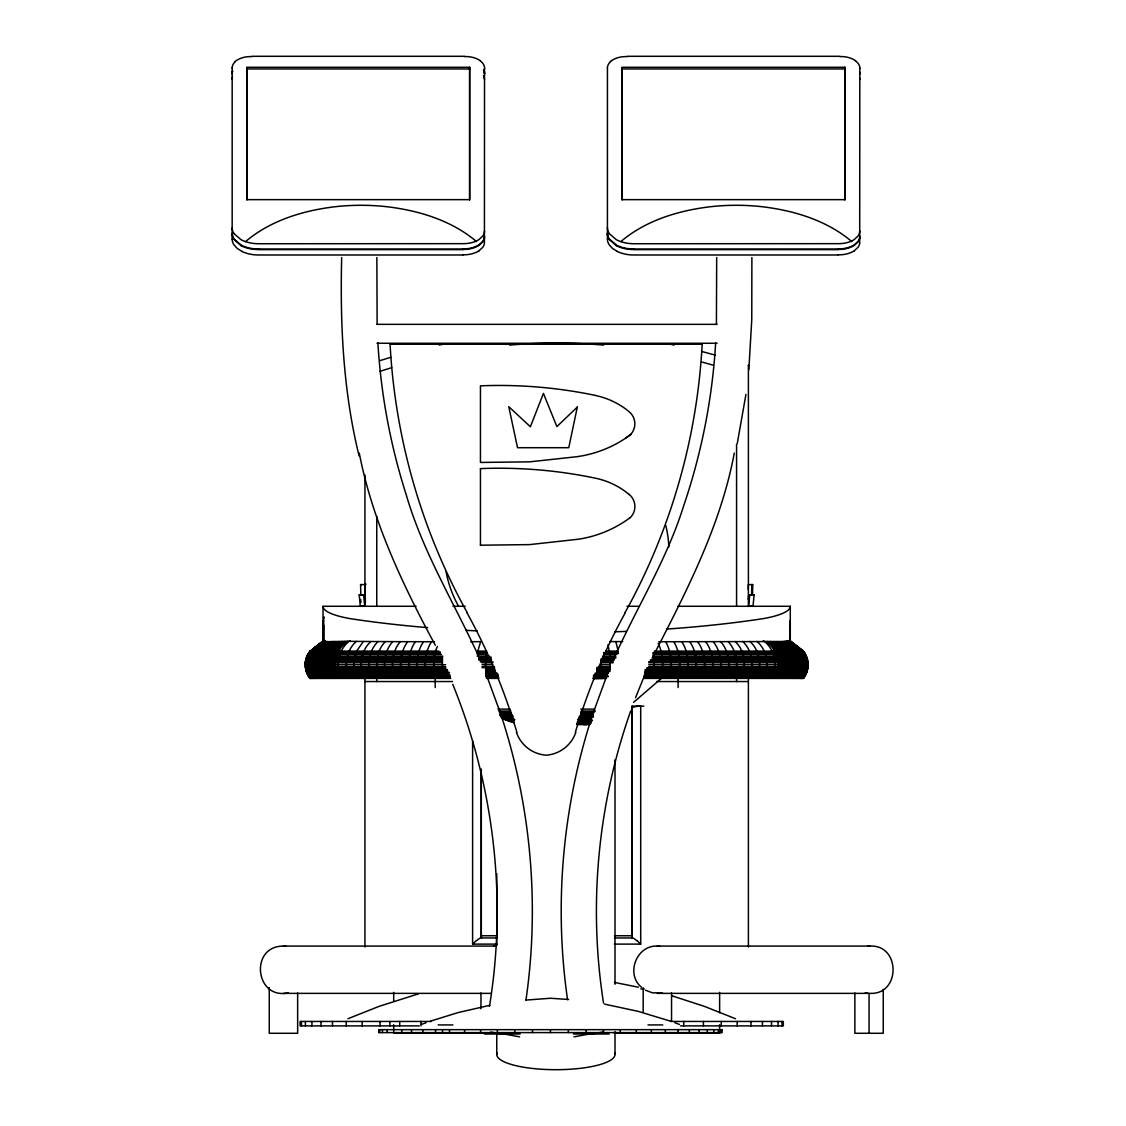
<?xml version="1.0" encoding="UTF-8"?>
<svg xmlns="http://www.w3.org/2000/svg" width="1126" height="1126" viewBox="0 0 1126 1126"><rect width="100%" height="100%" fill="white"/><g stroke="black" fill="none" stroke-linecap="round" stroke-linejoin="round"><path stroke-width="1.5" d="M246.847 199.949L246.847 67.574M469.641 199.949L469.641 67.574M480.45 545.463L480.45 468.599M622.129 199.949L622.129 67.574M614.514 937.958L632.052 937.958L632.038 706.129L643.861 706.129M844.908 199.949L844.908 67.574M497.059 937.958L481.281 937.958L481.281 769.044M481.281 937.958L481.281 769.551M614.416 658.921L601.129 658.921L600.608 678.387M596.71 669.604L610.039 669.604L609.715 654.375L608.068 644.719M308.904 652.686L323.514 640.595L323.725 625.254M790.156 620.722L789.903 641.595M658.766 641.736L782.19 641.553L790.283 640.75L803.387 651.095M305.512 661.807L305.99 658.921L442.462 658.921L442.391 669.604L443.728 678.387M748.241 589.447L748.354 584.577L752.745 584.619L752.52 594.359M751.605 594.781L751.83 584.619L752.745 584.619M716.418 324.274L716.685 257.544M323.795 617.893L323.753 616.766L323.641 640.595L310.41 651.095C304.133 658.766 304.147 670.716 310.41 678.387L309.537 677.613M807.455 666.705L807.722 662.792M807.722 666.705L807.455 662.792M715.643 342.937C712.392 398.477 701.498 453.553 683.538 506.221C666.733 560.044 636.457 607.913 613.614 659.09M748.297 599.412L748.691 594.781L749.733 594.781L748.649 605.971L753.041 606.013L754.11 594.838L748.691 594.781M484.532 230.943L484.405 232.28A12.147 10.106 0 0 1 482.66 236.136L479 239.5A20.282 16.862 0 0 1 476.551 240.88L475.651 241.288M484.532 236.291L484.405 238.177A12.147 10.106 0 0 1 482.66 242.048L479 245.412A25.616 21.31 0 0 1 463.011 249.423M803.415 678.387L644.1 678.387L645.015 671.504L807.089 671.504L807.567 669.604L645.142 669.604M748.846 369.581L751.76 319.77L751.887 257.544M859.814 230.943L859.687 232.28A12.147 10.106 0 0 1 857.942 236.136L854.282 239.5A20.282 16.862 0 0 1 851.833 240.88L850.932 241.288M859.814 236.291L859.687 238.177A12.147 10.106 0 0 1 857.942 242.048L854.282 245.412A25.616 21.31 0 0 1 838.293 249.423M486.066 654.375L477.354 654.375L477.832 651.095L486.502 651.095L485.531 664.748L486.376 677.613L498.593 677.613M305.413 662.792L305.723 659.878L442.391 659.878M305.709 661.807L305.498 666.705M305.864 662.792L306.188 658.921M803.091 677.613L802.5 678.387C808.735 670.702 808.721 658.809 802.514 651.095L789.03 640.595M807.609 667.676L807.272 659.878M526.011 999.677C539.551 905.853 531.233 809.017 502.28 718.782M745.947 394.381L737.248 443.602M324.288 640.595L310.804 651.095C304.583 658.809 304.597 670.688 310.804 678.387L308.679 675.107M806.863 668.647L807.004 667.676M802.838 678.387L807.131 670.561L807.539 666.705L805.808 673.348L802.908 678.387L805.048 675.107M489.486 1006.264C507.164 898.267 494.004 785.638 452.765 684.341M504.152 1033.992L519.607 1036.849M306.117 660.835L307.145 657.063M306.455 660.835L306.891 658.921M807.272 669.604L807.469 668.647M807.455 669.604L807.919 667.676L646.971 667.676M652.658 678.387L653.924 666.705L653.235 654.375L805.554 654.375L802.838 651.095L789.312 640.595L803.415 651.095L654.347 651.095M677.908 606.281L790.283 606.281L790.058 607.378A76.089 15.947 0 0 1 763.245 618.624A349.989 73.359 0 0 1 666.747 629.082M661.159 678.387C663.425 666.775 663.467 654.122 658.147 643.284M669.59 678.387C672.222 666.226 671.898 652.841 665.705 641.721M807.032 670.561L807.089 669.604L806.596 671.504M677.965 678.387C680.794 666.226 680.4 652.686 673.798 641.721M686.255 678.387C689.295 666.24 688.816 652.531 681.821 641.721M694.475 678.387C697.726 666.24 697.135 652.362 689.774 641.721M306.553 658.921L306.835 657.992M477.832 651.095L480.633 641.651L470.696 641.707M305.948 658.921L306.976 656.148L306.553 657.063L442.659 657.063M306.286 658.921L306.272 657.992L442.56 657.992M702.61 678.387C706.072 666.24 705.369 652.193 697.627 641.693M710.661 678.387C714.447 666.212 713.222 651.701 705.636 641.679M592.473 714.954L607.843 672.898M630.715 710.942C597.765 804.133 588.194 905.487 603.55 1003.167M718.627 678.387C722.54 666.226 721.456 651.715 713.166 641.651M806.16 671.504L805.484 673.348M306.568 657.992L307.82 654.375M806.568 671.504L805.667 674.235M806.863 671.504L805.85 674.235L806.174 673.348M807.06 671.504L806.399 673.348L644.846 673.348M726.481 678.387C730.577 666.212 729.479 651.616 720.682 641.623M734.251 678.387C738.557 666.212 737.305 651.405 728.156 641.581M741.907 678.387C746.454 666.156 745.046 650.758 735.222 641.553M635.599 697.585L646.296 671.209M307.482 657.063L310.227 651.095L323.795 640.595L313.535 648.323M307.074 657.063L307.44 656.148M806.244 672.433L803.683 677.613M749.466 678.387C754.209 666.17 752.604 650.969 742.808 641.496M756.897 678.387C761.866 666.156 760.064 650.744 749.958 641.454M764.216 678.387C769.41 666.128 767.411 650.504 756.982 641.398M437.437 646.408C432.595 656.233 433.031 667.915 435.368 678.387M434.355 641.736L431.497 641.721C424.516 652.531 424.023 666.24 427.064 678.387M652.109 658.189C685.818 592.755 720.668 526.039 734.279 453.088M439.844 653.516L308.243 653.516L306.919 656.148L442.771 656.148M772.084 678.387C778.249 665.776 775.04 649.139 763.329 640.595M776.898 677.613L776.391 678.387C783.372 666.17 779.642 649.026 767.313 641.384M431.497 641.721L423.545 641.721C416.184 652.362 415.607 666.24 418.844 678.387M804.64 675.107L805.076 674.235M644.748 674.235L806.005 674.235L803.387 678.387L804.851 675.966M806.005 674.235L805.554 675.107L644.635 675.107M774.575 678.387C781.247 666.099 777.813 649.195 765.652 641.341M308.679 654.375L309.157 653.516M308.088 654.375L308.763 652.686L440.013 652.686M308.285 654.375L308.468 653.516M778.235 678.387C785.329 666.128 781.486 648.886 768.917 641.426M754.209 678.387L754.659 677.613M779.994 678.387C787.285 666.142 783.232 648.745 770.48 641.454M757.263 678.387L757.714 677.613M423.545 641.721L400.223 641.651C391.778 651.813 390.821 666.226 394.691 678.387M781.697 678.387C789.185 666.156 784.921 648.59 772 641.482M760.261 678.387L760.726 677.613M791.184 677.613L790.663 678.387C799.263 665.916 793.774 648.083 779.924 641.567M783.33 678.387C791.015 666.156 786.539 648.449 773.449 641.51M763.189 678.387L763.653 677.613M784.921 678.387C792.788 666.17 788.116 648.294 774.857 641.524M766.018 678.387L766.496 677.613M400.223 641.651L392.707 641.623C383.811 651.574 382.741 666.212 386.837 678.387M803.64 676.796L804.161 675.966M308.763 653.516L308.791 652.686M768.748 678.387L769.241 677.613M786.455 678.387C794.492 666.17 789.622 648.154 776.208 641.538M771.394 678.387L771.887 677.613M787.918 678.387C796.138 666.17 791.057 648.013 777.503 641.553M773.942 678.387L774.449 677.613M789.326 678.387C797.743 666.043 792.437 648.055 778.742 641.553M778.742 678.387L779.262 677.613M800.347 677.613L799.77 678.387L802.711 673.348L804.203 667.676L803.049 657.063L799.826 651.095L787.721 641.398M791.944 678.387C800.713 665.874 795.012 647.971 781.036 641.567M780.994 678.387L781.514 677.613M793.168 678.387C802.092 665.719 796.223 648.027 782.091 641.553M783.147 678.387L783.668 677.613M802.12 678.387C806.793 672.475 808.06 664.115 805.428 657.063M309.34 652.686L325.034 640.595L311.663 651.095C305.512 658.837 305.512 670.66 311.663 678.387M309.678 652.686L310.129 651.095M785.188 678.387L785.723 677.613M794.323 678.387L798.292 668.647L797.644 657.992L794.323 651.095L783.147 641.553M787.13 678.387L787.665 677.613M795.406 678.387L799.432 668.647L798.77 657.992L795.406 651.095L784.02 641.524M392.707 641.623L370.947 641.51C360.672 650.392 359.081 666.128 363.867 678.387M788.96 678.387L789.509 677.613M797.377 678.387L801.487 668.647L800.825 657.992L797.377 651.095L785.695 641.482M792.324 678.387L792.873 677.613M798.264 678.387L802.416 668.647L801.74 657.992L798.264 651.095L786.441 641.468M793.844 678.387L794.393 677.613M370.51 641.496L363.36 641.454L356.097 651.884L353.803 664.748L356.421 678.387M799.08 678.387L803.274 668.647L802.585 657.992L799.08 651.095L787.102 641.426M795.252 678.387L795.815 677.613M797.109 677.613L796.546 678.387L800.628 667.676L799.53 657.063L796.42 651.095L784.892 641.51M797.729 678.387L798.306 677.613M800.502 678.387L804.766 668.647L804.063 657.992L800.502 651.095L788.256 641.356M798.813 678.387L799.39 677.613M801.121 678.387L805.4 668.647L804.696 657.992L801.121 651.095L788.735 641.313M801.656 678.387L805.963 668.647L805.259 657.992L801.656 651.095L789.143 641.257M800.628 678.387L801.205 677.613M363.36 641.454L356.337 641.398C345.921 650.504 343.909 666.128 349.102 678.387M801.36 678.387L801.951 677.613M801.993 678.387L802.585 677.613M803.091 678.387L803.781 677.613M350.003 640.595C338.279 649.139 335.084 665.776 341.234 678.387M715.911 678.387L716.6 677.613M356.337 641.398L347.667 641.341C335.52 649.195 332.071 666.099 338.743 678.387M347.667 641.341L346.006 641.384C333.648 649.04 330.002 666.113 336.885 678.387L336.421 677.613M346.006 641.384L344.401 641.426C331.846 648.886 327.99 666.128 335.084 678.387M344.401 641.426L342.839 641.454C330.087 648.745 326.033 666.142 333.324 678.387M342.839 641.454L341.319 641.482C328.398 648.59 324.147 666.156 331.621 678.387M235.334 61.606L234.799 62.127A11.401 9.487 0 0 0 232.097 67.968M610.616 61.606L610.081 62.127A11.401 9.487 0 0 0 607.364 67.968M341.319 641.482L339.869 641.51C326.779 648.449 322.303 666.156 329.988 678.387M472.61 741.133L472.61 944.109L476.326 940.534M339.869 641.51L338.462 641.524C325.203 648.294 320.53 666.17 328.398 678.387M790.058 641.074L804.569 652.686L652.967 652.686M338.462 641.524L337.11 641.538C323.711 648.154 318.827 666.17 326.878 678.387M337.11 641.538L335.815 641.553C322.261 648.013 317.18 666.17 325.414 678.387M335.815 641.553L334.577 641.553C320.896 648.055 315.576 666.043 324.006 678.387M334.577 641.553L333.409 641.567C319.531 648.112 314.098 665.846 322.627 678.387L322.149 677.613M333.409 641.567L332.283 641.567C318.306 647.971 312.606 665.874 321.374 678.387M629.673 435.227L628.885 435.917A17.523 17.523 0 0 1 626.239 437.69L630.813 434.383M629.631 518.044L629.307 518.27A115.992 115.992 0 0 1 578.553 539.199L529.684 544.604L480.45 545.209M332.283 641.567L331.227 641.553C317.11 648.027 311.226 665.719 320.164 678.387M633.544 702.357L662.299 677.585M331.227 641.553L319.01 651.095L315.97 657.063L314.787 662.792L315.027 668.647L319.01 678.387M330.228 641.538L317.912 651.095L314.844 657.063L313.661 662.792L313.901 668.647L317.912 678.387M329.285 641.538L316.899 651.095L313.788 657.063L312.69 667.676L314.126 673.348L316.899 678.387L316.209 677.613M328.426 641.51L315.942 651.095L312.803 657.063L311.691 667.676L313.141 673.348L315.942 678.387M233.941 233.561L241.006 239.655A28.277 23.519 0 0 0 245.51 241.611C270.184 220.654 302.345 210.787 334 206.86A194.291 161.609 0 0 1 388.062 206.86C419.716 210.787 451.878 220.654 476.551 241.611M609.222 233.561L616.274 239.655A28.277 23.519 0 0 0 620.792 241.611C645.465 220.654 677.627 210.787 709.281 206.86A194.291 161.609 0 0 1 763.344 206.86C794.998 210.787 827.16 220.654 851.833 241.611M327.666 641.496L315.055 651.095L311.888 657.063L310.762 667.676L312.226 673.348L315.055 678.387M326.948 641.468L314.238 651.095L311.043 657.063L309.805 662.792L310.058 668.647L314.238 678.387M326.216 641.426L313.492 651.095L310.269 657.063L309.129 667.676L310.621 673.348L313.492 678.387L312.972 677.613M325.695 641.412L312.817 651.095L309.566 657.063L308.411 667.676L309.917 673.348L312.817 678.387M325.161 641.37L312.212 651.095L308.932 657.063L307.778 667.676L309.284 673.348L312.212 678.387M324.626 640.595L311.198 651.095C305.005 658.823 305.019 670.674 311.198 678.387M313.521 648.998L324.358 640.595M310.41 651.095L324.105 640.595M479 250.746L482.674 247.396A12.147 10.106 0 0 0 484.419 243.526L484.532 68.207M854.282 250.746L857.942 247.396A12.147 10.106 0 0 0 859.701 243.526L859.814 68.207M347.934 1018.734L379.321 1006.278L418.379 993.878M421.532 1024.393L425.994 1022.746M430.484 1021.141L458.085 1012.584L489.824 1005.321M379.856 360.658L390.792 357.266M439.084 345.063L445.192 343.796M573.95 1036.849L589.405 1033.992M591.263 1033.992L602.86 1032.078M288.369 992.85C254.997 1000.141 249.296 945.896 283.442 946.079L496.27 946.079L493.793 946.206M662.285 992.85L652.447 992.85L645.536 990.204M578.567 456.523L529.684 461.843L480.45 462.448L480.45 385.838A468.036 468.036 0 0 1 595.147 395.367M525.659 1000.099L550.445 998.255L568.644 999.48M640.23 706.129L639.751 706.157A8.966 2.351 0 0 0 631.967 708.324M583.803 724.623L589.897 724.328L577.68 724.328M870.187 993.371C900.673 994.793 900.673 944.672 870.187 946.079L657.359 946.079C636.542 944.981 625.324 974.187 641.538 987.305M867.71 946.206L870.187 946.079M323.035 640.99L324.682 641.327M415.311 641.707C408.428 651.673 407.049 666.198 410.709 678.387M407.696 641.679C400.096 651.701 398.871 666.212 402.658 678.387M360.799 594.359L360.587 584.619L365.866 584.577M363.599 594.781L364.669 605.971L360.292 606.013L359.208 594.838L364.641 594.781L365.288 602.494M364.641 594.781L359.208 594.838M251.802 56.3L464.489 56.3M627.083 56.3L839.771 56.3M246.847 68.953L469.641 68.953M622.129 68.953L844.908 68.953M258.853 249.085L462.997 249.085M634.135 249.085L838.279 249.085M258.853 249.634L462.997 249.634M634.135 249.634L838.279 249.634M462.997 254.983L258.853 254.983A33.71 28.037 0 0 1 242.02 251.52M838.279 254.983L634.135 254.983A33.71 28.037 0 0 1 617.301 251.52M377.013 324.344L717.093 324.344M377.013 343.261L717.093 343.261M390.37 344.246L701.878 344.246M364.796 583.676L365.711 583.676M360.587 584.619L361.488 584.619M753.069 594.838L754.11 594.838M323.035 642.242L323.035 606.281L416.099 606.281M452.976 606.281L465.277 606.281M626.971 606.281L639.272 606.281M789.523 640.595L788.693 640.595L802.12 651.095L806.497 657.992L808.116 664.748L648.745 664.748M622.748 641.623L609.785 641.581M309.903 651.095L438.704 651.095M605.872 651.095L618.118 651.095M309.312 651.884L440.196 651.884M477.705 651.884L486.376 651.884M605.957 651.884L618.23 651.884M654.516 651.884L804.006 651.884M477.579 652.686L486.263 652.686M603.691 652.686L618.329 652.686M477.452 653.516L486.165 653.516M603.761 653.516L618.427 653.516M653.108 653.516L805.076 653.516L804.414 652.686M307.764 654.375L441.364 654.375M603.832 654.375L616.752 654.375M477.157 656.148L489.402 656.148M602.48 656.148L615.725 656.148M653.474 656.148L806.399 656.148L806.765 657.063L653.573 657.063M478.817 657.063L491.077 657.063M602.523 657.063L615.781 657.063M478.747 657.992L491.02 657.992M602.579 657.992L615.838 657.992M653.657 657.992L807.089 657.992L807.764 660.835L650.392 660.835M478.691 658.921L490.964 658.921M653.742 658.921L807.37 658.921M478.634 659.878L491.513 659.878M601.171 659.878L614.458 659.878M650.335 659.878L807.609 659.878L802.908 651.095L789.213 640.595M305.526 660.835L442.335 660.835M480.338 660.835L491.471 660.835M601.185 660.835L613.023 660.835M442.279 661.807L305.371 661.807L305.174 664.748L305.399 667.676L445.699 667.676M480.309 661.807L492.906 661.807M601.214 661.807L613.051 661.807M648.703 661.807L807.947 661.807M442.251 662.792L305.259 662.792L305.329 664.748L445.629 664.748M482.041 662.792L492.892 662.792M601.228 662.792L613.065 662.792M648.731 662.792L808.06 662.792M482.027 664.748L492.878 664.748M601.242 664.748L610.123 664.748M305.259 666.705L445.657 666.705M482.041 666.705L494.356 666.705L495.201 678.387M598.258 666.705L610.109 666.705M648.731 666.705L808.06 666.705L807.652 668.647L646.929 668.647M482.069 667.676L494.384 667.676M596.752 667.676L610.095 667.676M305.596 666.705L305.554 668.647L445.741 668.647M485.602 668.647L494.413 668.647M596.738 668.647L610.067 668.647M305.667 668.647L305.751 669.604L447.515 669.604M485.644 669.604L494.441 669.604M305.864 669.604L305.99 670.561L447.585 670.561M485.686 670.561L494.483 670.561M596.681 670.561L609.996 670.561M645.085 670.561L807.37 670.561M305.948 670.561L306.272 671.504L447.669 671.504M485.742 671.504L494.539 671.504M596.653 671.504L609.954 671.504M449.471 672.433L306.553 672.433L309.087 676.796M485.813 672.433L494.595 672.433M596.611 672.433L608.434 672.433M644.931 672.433L806.765 672.433M447.881 673.348L306.919 673.348L310.48 678.387M485.883 673.348L497.593 673.348M595.091 673.348L608.378 673.348M307.314 674.235L449.696 674.235M485.968 674.235L497.664 674.235M595.035 674.235L606.844 674.235M449.837 675.107L307.764 675.107L310.044 678.387M486.066 675.107L498.325 675.107M593.515 675.107L606.773 675.107M308.243 675.966L449.978 675.966M486.165 675.966L498.41 675.966M593.458 675.966L608.167 675.966M644.508 675.966L805.076 675.966M308.763 676.796L450.133 676.796M486.263 676.796L498.508 676.796M593.402 676.796L608.096 676.796M644.382 676.796L804.569 676.796M309.312 677.613L450.301 677.613M593.332 677.613L605.957 677.613M644.241 677.613L804.006 677.613M309.903 678.387L450.738 678.387M486.502 678.387L498.705 678.387M593.261 678.387L605.872 678.387M364.937 681.54L452.497 681.54M656.585 681.54L748.396 681.54M497.974 709.113L510.064 709.113M580.819 709.113L594.627 709.113M498.719 711.027L510.979 711.027M581.312 711.027L595.33 711.027M499.789 711.956L510.134 711.956M580.763 711.956L594.57 711.956M499.339 712.842L511.485 712.842M581.002 712.842L593.149 712.842M500.634 713.701L511.12 713.701M581.227 713.701L593.472 713.701M500.057 714.531L512.091 714.531M580.622 714.531L592.656 714.531M499.662 715.334L511.753 715.334M580.833 715.334L592.938 715.334M500.986 716.108L513.16 716.108M579.313 716.108L593.219 716.108M500.591 716.854L512.823 716.854M579.51 716.854L593.501 716.854M501.9 717.558L512.175 717.558M578.848 717.558L592.572 717.558M513.611 718.233L501.549 718.233L514.427 722.822M579.031 718.233L591.094 718.233M502.914 718.881L513.315 718.881M579.2 718.881L591.333 718.881M504.307 719.486L514.765 719.486M577.638 719.486L591.586 719.486M505.715 720.063L514.483 720.063M577.821 720.063L591.826 720.063M507.136 720.612L513.991 720.612M578.792 720.612L592.487 720.612M508.572 721.119L513.737 721.119M578.947 721.119L590.995 721.119M510.022 721.597L513.47 721.597M577.385 721.597L591.206 721.597M577.539 722.048L591.432 722.048M577.694 722.456L589.911 722.456M577.849 722.822L590.137 722.822M576.962 723.159L590.601 723.159M577.089 723.469L590.784 723.469M577.23 723.737L589.264 723.737M577.371 723.976L589.461 723.976M577.525 724.173L589.672 724.173M576.709 724.539L586.843 724.539M481.281 935.748L497.059 935.748M614.5 935.748L632.038 935.748L632.052 937.958M472.61 944.109L497.129 944.109M614.444 944.109L640.708 944.109L640.708 706.129M640.807 988.938L644.311 988.938M283.442 993.371L491.063 993.371M657.359 993.371L867.85 993.371M431.328 1021.451L300.121 1021.451L300.121 1025.885L419.294 1025.885M670.617 1021.451L783.33 1021.451L783.33 1025.885L680.484 1025.885M438.141 1024.927L452.919 1024.927M647.999 1024.927L662.778 1024.927M504.631 1033.274L393.692 1033.274L393.692 1024.744M614.346 1033.274L719.627 1033.274L719.627 1024.744M484.405 1033.992L520.156 1033.992M573.401 1033.992L609.138 1033.992M385.359 641.595C375.985 651.138 374.747 666.184 379.068 678.387M378.097 641.553C368.272 650.758 366.865 666.156 371.411 678.387M657.359 946.079L659.836 946.206M283.442 946.079L285.92 946.206M865.261 992.85L867.71 993.245M490.683 1032.078L502.28 1033.992M614.529 982.421L638.315 987.192M604.62 1004.139L638.118 1011.345L670.406 1021.141M668.14 343.796L674.235 345.063M701.54 351.411L715.066 355.07M671.687 995.736L704.144 1006.278L735.517 1018.734M674.896 1022.746L679.358 1024.393M617.344 251.45L612.544 248.452L609.222 244.806A14.441 12.006 0 0 1 607.421 239.12L607.449 67.968M242.062 251.45L237.262 248.452L233.941 244.806A14.441 12.006 0 0 1 232.153 239.12M616.274 245.004L609.222 238.909A14.441 12.006 0 0 1 607.421 233.223M616.274 245.567L609.222 239.458A14.441 12.006 0 0 1 607.421 233.786M241.006 245.004L233.941 238.909A14.441 12.006 0 0 1 232.153 233.223M241.006 245.567L233.941 239.458A14.441 12.006 0 0 1 232.153 233.786M790.311 641.637L801.149 650.04M789.833 641.637L796.589 646.901M789.242 641.637L791.93 643.748M636.992 940.534L640.708 944.109M396.718 677.613L397.408 678.387M803.091 651.095L804.752 653.516M310.748 677.613L311.325 678.387M311.367 677.613L311.958 678.387M312.113 677.613L312.69 678.387M313.943 677.613L314.52 678.387M315.013 677.613L315.59 678.387M317.504 677.613L318.081 678.387M318.925 677.613L319.488 678.387M320.446 677.613L320.994 678.387M323.809 677.613L324.358 678.387M325.653 677.613L326.188 678.387M327.596 677.613L328.13 678.387M803.429 651.884L806.371 656.148L805.414 654.375M329.651 677.613L330.185 678.387M331.804 677.613L332.325 678.387M334.07 677.613L334.577 678.387M338.884 677.613L339.376 678.387M341.431 677.613L341.924 678.387M344.077 677.613L344.57 678.387M803.654 652.686L805.329 654.375M309.678 675.966L310.199 676.796M346.822 677.613L347.301 678.387M349.665 677.613L350.13 678.387M352.593 677.613L353.057 678.387M355.605 677.613L356.069 678.387M358.659 677.613L359.11 678.387M308.285 675.107L309.833 677.613L307.145 672.433L305.864 666.705M435.326 645.282C402.587 584.633 372.425 521.071 359.264 453.088M483.547 70.431L484.532 74.105M483.547 75.78L484.532 79.453M804.977 654.375L806.174 657.063M307.834 674.235L306.23 671.504M479.929 659.09C455.115 604.465 423.095 552.894 406.247 494.849C390.525 445.657 380.926 394.494 377.9 342.937M806.075 656.148L807.131 658.921M805.878 656.148L806.568 657.992M307.074 672.433L307.44 673.348M485.714 672.898L501.084 714.954M307.482 672.433L307.848 673.348M806.427 657.063L807.046 657.992M306.286 670.561L306.891 672.433M806.596 657.992L807.567 662.792M306.469 671.504L306.047 669.604M306.835 671.504L306.314 669.604M806.765 658.921L807.004 659.878M306.891 670.561L306.455 668.647M615.88 641.581L617.752 649.505M359.067 455.805C343.106 391.046 340.024 323.992 341.671 257.544M323.035 606.281L323.261 607.378A76.089 15.947 0 0 0 350.073 618.624A349.989 73.359 0 0 0 427.669 627.632M305.709 667.676L305.948 669.604M807.567 660.835L807.722 661.807M305.596 667.676L305.751 668.647M807.201 660.835L807.356 661.807M567.546 999.677C553.992 905.853 562.31 809.017 591.263 718.782L591.263 722.245M859.701 72.866L859.814 74.105M859.701 78.215L859.814 79.453M360.644 599.454L360.897 602.551M377.126 324.274L376.858 257.544M364.965 584.577L365.373 602.424M323.415 641.595L323.162 620.722M883.248 989.487L883.248 1033.274L854.873 1033.274L854.873 992.991M869.061 992.991L869.061 1033.274M790.283 606.281L790.283 642.242M782.007 1021.451L782.007 1025.885M778.052 1021.451L778.052 1025.885M771.507 1021.451L771.507 1025.885M762.443 1021.451L762.443 1025.885M750.972 1021.451L750.972 1025.885M748.396 365.471L748.396 606.45M748.396 677.388L748.396 947.022M737.192 1021.451L737.192 1025.885M736.573 444.446L736.573 606.013M736.573 678.021L736.573 681.54M721.273 1021.451L721.273 1025.885M721.231 1029.657L721.231 1032.598M719.627 992.344L719.627 1012.809M718.416 1029.657L718.416 1032.598M713.757 1029.657L713.757 1032.598M707.325 1029.657L707.325 1032.598M703.398 1021.451L703.398 1025.885M699.162 1029.657L699.162 1032.598M689.365 1029.657L689.365 1032.598M683.735 1021.451L683.735 1025.885M678.105 677.176L678.105 687.564M678.063 1029.657L678.063 1032.598M671.546 992.991L671.546 1021.015M665.353 1029.657L665.353 1032.598M651.377 1029.657L651.377 1032.598M643.171 987.741L643.171 1012.26M636.303 1029.657L636.303 1032.598M632.038 706.129L632.038 935.748M620.285 1029.657L620.285 1032.598M615.007 759.783L615.007 984.251M615.007 1031.599L615.007 1054.4M603.508 1029.657L603.508 1032.598M586.153 1029.657L586.153 1032.598M568.391 1029.657L568.391 1032.598M550.445 1029.657L550.445 1032.598M532.499 1029.657L532.499 1032.598M514.737 1029.657L514.737 1032.598M497.382 1029.657L497.382 1032.598M496.763 873.776L496.763 945.671M496.763 1033.358L496.763 1054.4M480.957 992.991L480.957 1008.755M480.605 1029.657L480.605 1032.598M464.588 1029.657L464.588 1032.598M449.513 1029.657L449.513 1032.598M442.532 1029.657L442.532 1032.598M435.537 1029.657L435.537 1032.598M435.213 677.176L435.213 687.564M422.827 1029.657L422.827 1032.598M420.927 1021.451L420.927 1025.885M411.525 1029.657L411.525 1032.598M401.729 1029.657L401.729 1032.598M399.716 1021.451L399.716 1025.885M393.692 992.344L393.692 1000.873M389.892 1021.451L389.892 1025.885M387.133 1029.657L387.133 1032.598M382.474 1029.657L382.474 1032.598M380.067 1021.451L380.067 1025.885M379.673 1029.657L379.673 1032.598M376.76 516.454L376.76 606.013M376.76 678.021L376.76 681.54M364.937 474.862L364.937 606.45M364.937 677.388L364.937 947.022M362.178 1021.451L362.178 1025.885M346.259 1021.451L346.259 1025.885M332.494 1021.451L332.494 1025.885M321.009 1021.451L321.009 1025.885M311.944 1021.451L311.944 1025.885M305.399 1021.451L305.399 1025.885M301.444 1021.451L301.444 1025.885M297.644 992.991L297.644 1033.274L269.255 1033.274L269.255 987.741M232.167 67.968L232.167 239.12M614.683 1052.796A59.115 15.3 0 0 1 555.892 1069.7A59.115 15.3 0 0 1 497.087 1052.796M631.728 937.62A9.571 1.773 46 0 1 636.669 940.632M380.067 371.355A562.127 557.314 0 0 1 391.693 367.681M509.628 345.091A562.127 557.314 0 0 1 603.635 345.091M701.456 361.939A562.127 557.314 0 0 1 713.208 365.19M458.549 606.182A112.333 111.361 0 0 1 446.135 571.825M665.79 525.546A112.333 111.361 0 0 1 668.872 546.955M748.326 365.359A13.329 1.407 -36.2 0 1 748.565 365.345M626.281 631.362A349.989 73.359 0 0 1 614.754 631.813M606.464 678.331A349.989 73.359 0 0 1 593.163 678.682M476.65 940.632A9.571 1.773 -46 0 1 481.59 937.62M477.213 630.912A349.989 73.359 0 0 1 465.826 630.307M498.579 678.049A349.989 73.359 0 0 1 487.037 677.599M467.234 612.685A621.974 621.974 0 0 1 390.075 344.26M467.009 612.811A598.736 598.736 0 0 1 516.862 732.21M516.44 732.35A33.935 33.935 0 0 0 546.152 755.194A33.935 33.935 0 0 0 575.808 732.35M702.174 344.26A621.974 621.974 0 0 1 625 612.685M575.386 732.21A598.736 598.736 0 0 1 625.24 612.811M629.195 494.441A15.68 15.68 0 0 1 629.786 518.115M480.45 468.613A468.036 468.036 0 0 1 595.147 478.128A77.131 77.131 0 0 1 629.153 494.483M595.133 395.437A77.131 77.131 0 0 1 629.153 411.722A15.68 15.68 0 0 1 629.786 435.354M626.267 437.747A116.358 116.358 0 0 1 578.553 456.452M855.338 60.72A15.3 12.724 0 0 1 857.125 62.254A11.907 9.909 0 0 1 859.926 68.193M609.236 233.546A14.441 12.006 0 0 1 607.421 227.874M610.419 61.437A22.112 18.396 0 0 1 627.055 56.652M839.799 56.596A22.999 19.128 0 0 1 855.45 60.593M634.135 248.945A33.203 27.615 0 0 1 616.218 245.102M859.757 72.303A11.907 9.909 0 0 1 859.926 73.542M859.701 237.628A12.147 10.106 0 0 1 857.942 241.485L854.282 244.849A25.616 21.31 0 0 1 838.293 248.874M850.96 241.33A27.348 22.745 0 0 1 838.279 243.666L634.135 243.737A35.117 29.206 0 0 1 620.778 241.64M634.135 249.493A33.203 27.615 0 0 1 616.218 245.651M854.367 250.859A25.616 21.31 0 0 1 838.293 254.772M480.056 60.72A15.3 12.724 0 0 1 481.844 62.254A11.907 9.909 0 0 1 484.644 68.193M233.955 233.546A14.441 12.006 0 0 1 232.153 227.874M232.097 73.317A11.401 9.487 0 0 1 232.589 70.882M235.137 61.437A22.112 18.396 0 0 1 251.774 56.652M483.547 69.868A11.907 9.909 0 0 1 484.644 73.542M464.517 56.596A22.999 19.128 0 0 1 480.169 60.593M258.853 248.945A33.203 27.615 0 0 1 240.936 245.102M484.419 237.628A12.147 10.106 0 0 1 482.66 241.485L479 244.849A25.616 21.31 0 0 1 463.011 248.874M475.679 241.33A27.348 22.745 0 0 1 463.011 243.666L258.853 243.737A35.117 29.206 0 0 1 245.496 241.64M258.853 249.493A33.203 27.615 0 0 1 240.936 245.651M479.099 250.859A25.616 21.31 0 0 1 463.011 254.772M232.097 73.866A11.401 9.487 0 0 1 232.589 71.445M232.012 79.214A11.964 9.951 0 0 1 232.575 76.779M577.314 407.077L568.771 447.698L517.524 447.698L508.755 406.655L530.388 426.754L543.422 393.396L556.877 426.599L577.314 407.077M469.641 67.278L246.847 67.278L246.847 199.654L469.641 199.654L469.641 67.278M844.908 67.278L622.129 67.278L622.129 199.654L844.908 199.654L844.908 67.278M722.16 1029.657L378.73 1029.657L378.73 1032.598L722.16 1032.598L722.16 1029.657"/></g></svg>
